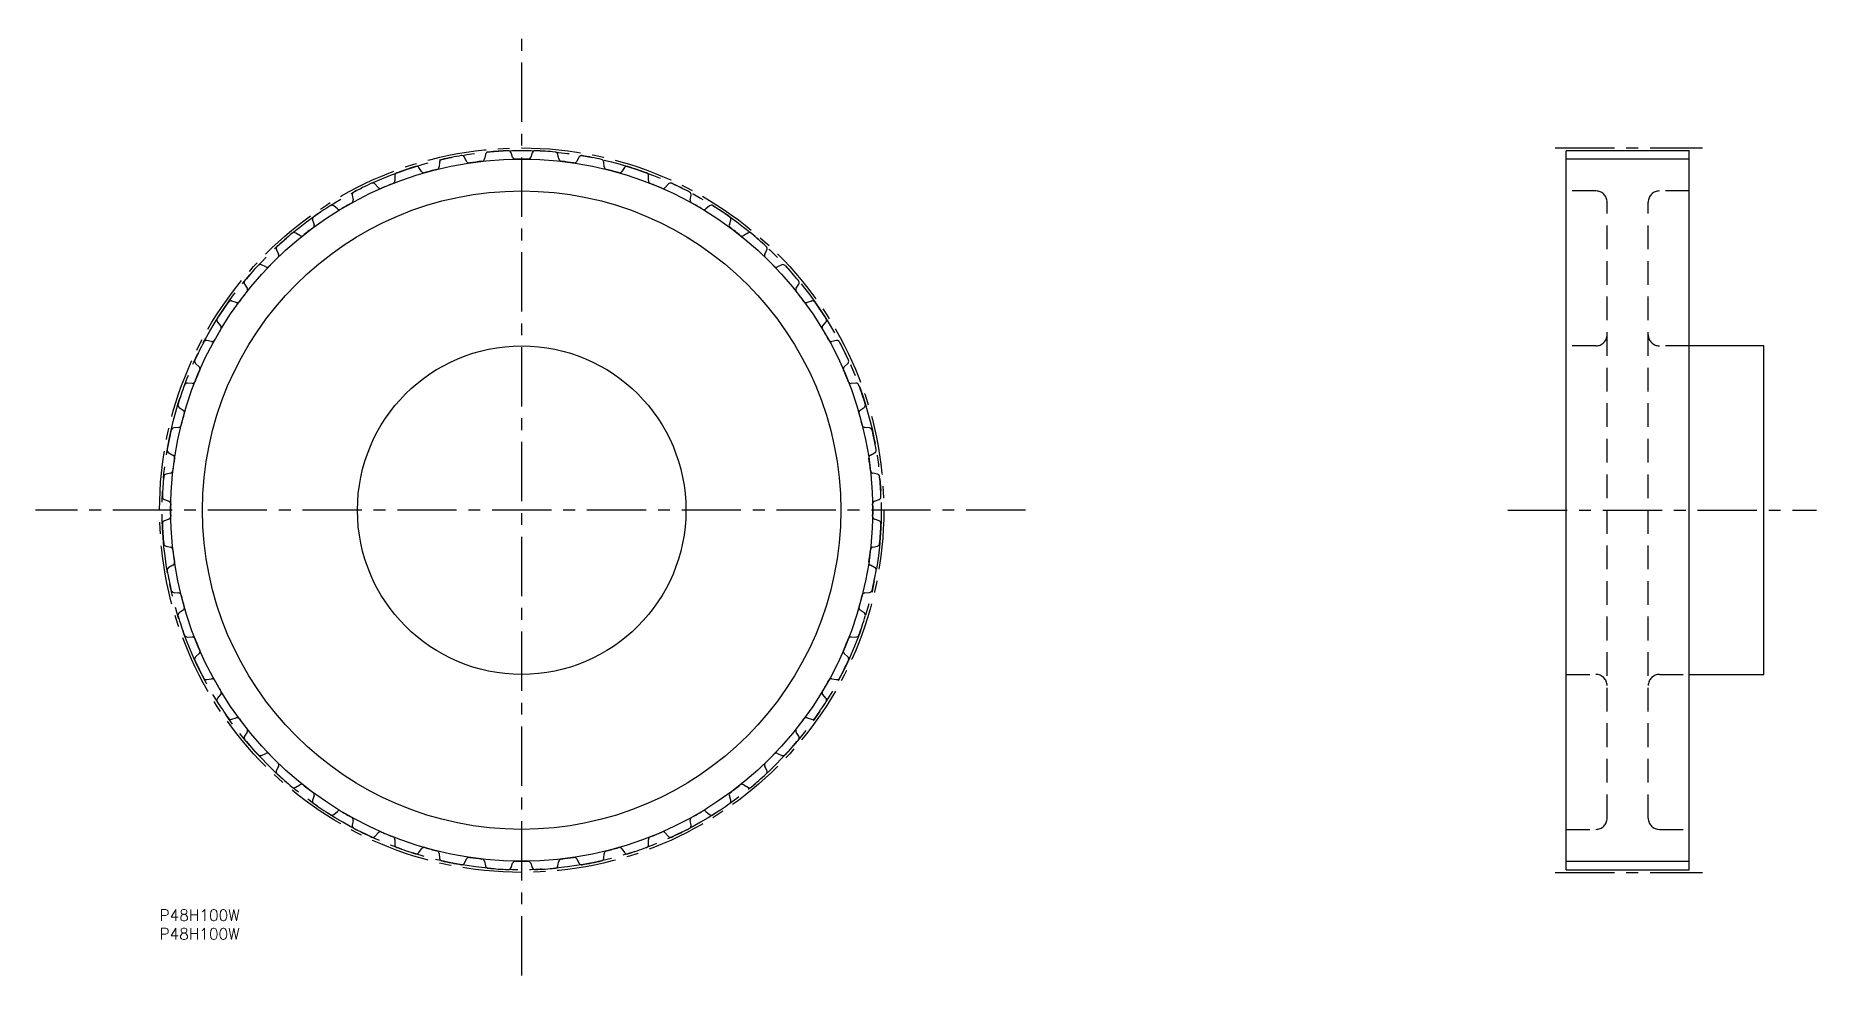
# Model space of a CAD drawing. Extents: x -33 to 444, y -18 to 234.
import ezdxf

# ---------------------------------------------------------------- set-up
doc = ezdxf.new("R2010")
doc.units = 0
doc.header["$LTSCALE"] = 0.5
for name, pattern in [('CENTER', [50.8, 31.75, -6.35, 6.35, -6.35]), ('DASHED', [19.05, 12.7, -6.35]), ('PHANTOM', [63.5, 31.75, -6.35, 6.35, -6.35, 6.35, -6.35])]:
    doc.linetypes.add(name, pattern=pattern)
for name, color, linetype in [('MSM_CENTER', 1, 'CENTER'), ('MSM_CONTINUOUS', 7, 'CONTINUOUS'), ('MSM_DASHED', 4, 'DASHED'), ('MSM_IMAGINARY', 6, 'PHANTOM'), ('MSM_NARROW', 5, 'CONTINUOUS'), ('MSM_PART_NUMBER', 7, 'CONTINUOUS')]:
    doc.layers.add(name, color=color, linetype=linetype)
doc.styles.get("Standard").update_dxf_attribs({"font": 'txt.shx', "height": 3, "bigfont": 'bigfont.shx'})

msp = doc.modelspace()

# ---------------------------------------------------------------- linework, layer by layer
at = {"layer": 'MSM_CENTER'}
for p, q in [((97.02, -17.59), (97.02, 234.12)), ((373.93, 204.04), (413.43, 204.04)), ((231.98, 107.02), (-33.21, 107.02)), ((361.27, 107.02), (443.9, 107.02)), ((373.93, 10), (413.43, 10))]:
    msp.add_line(p, q, dxfattribs=at)
msp.add_circle((97.02, 107.02), 97.02, dxfattribs=at)
at = {"layer": 'MSM_CONTINUOUS'}
for p, q in [((82.28, 200.45), (81.7, 201.57)), ((87.35, 202.31), (87.08, 201.08)), ((94.6, 201.58), (94.17, 202.76)), ((99.87, 202.76), (99.44, 201.58)), ((106.96, 201.08), (106.69, 202.31)), ((112.34, 201.57), (111.76, 200.45)), ((376.83, 203.36), (409.83, 203.36)), ((376.83, 10.69), (376.83, 203.29)), ((409.83, 10.69), (409.83, 203.36)), ((63.02, 196.56), (63.07, 195.31)), ((70.21, 197.73), (69.49, 198.76)), ((75, 200.24), (74.89, 198.98)), ((119.15, 198.98), (119.04, 200.24)), ((124.55, 198.76), (123.83, 197.73)), ((130.97, 195.31), (131.02, 196.56)), ((51.62, 191.36), (51.84, 190.12)), ((58.6, 193.45), (57.75, 194.38)), ((136.29, 194.38), (135.44, 193.45)), ((142.2, 190.12), (142.42, 191.36)), ((47.65, 187.7), (46.68, 188.51)), ((147.36, 188.51), (146.39, 187.7)), ((41, 184.71), (41.38, 183.51)), ((152.66, 183.51), (153.04, 184.71)), ((31.34, 176.74), (31.87, 175.59)), ((37.54, 180.56), (36.47, 181.24)), ((157.57, 181.24), (156.5, 180.56)), ((162.17, 175.59), (162.7, 176.74)), ((28.45, 172.17), (27.3, 172.7)), ((166.74, 172.7), (165.59, 172.17)), ((22.8, 167.57), (23.48, 166.5)), ((170.56, 166.5), (171.24, 167.57)), ((20.53, 162.66), (19.33, 163.04)), ((174.71, 163.04), (173.51, 162.66)), ((15.53, 157.36), (16.34, 156.39)), ((177.7, 156.39), (178.51, 157.36)), ((13.92, 152.2), (12.68, 152.42)), ((181.36, 152.42), (180.12, 152.2)), ((429.83, 151.02), (409.83, 151.02)), ((429.83, 63.02), (429.83, 151.02)), ((9.66, 146.29), (10.59, 145.44)), ((183.45, 145.44), (184.38, 146.29)), ((8.73, 140.97), (7.48, 141.02)), ((186.56, 141.02), (185.31, 140.97)), ((5.28, 134.55), (6.31, 133.83)), ((187.73, 133.83), (188.76, 134.55)), ((5.06, 129.15), (3.8, 129.04)), ((190.24, 129.04), (188.98, 129.15)), ((2.47, 122.34), (3.59, 121.76)), ((190.45, 121.76), (191.57, 122.34)), ((2.96, 116.96), (1.73, 116.69)), ((192.31, 116.69), (191.08, 116.96)), ((1.28, 109.87), (2.46, 109.44)), ((191.58, 109.44), (192.76, 109.87)), ((2.46, 104.6), (1.28, 104.17)), ((192.76, 104.17), (191.58, 104.6)), ((1.73, 97.35), (2.96, 97.08)), ((191.08, 97.08), (192.31, 97.35)), ((3.59, 92.28), (2.47, 91.7)), ((191.57, 91.7), (190.45, 92.28)), ((3.8, 85), (5.06, 84.89)), ((188.98, 84.89), (190.24, 85)), ((6.31, 80.21), (5.28, 79.49)), ((188.76, 79.49), (187.73, 80.21)), ((7.48, 73.02), (8.73, 73.07)), ((185.31, 73.07), (186.56, 73.02)), ((10.59, 68.6), (9.66, 67.75)), ((184.38, 67.75), (183.45, 68.6)), ((409.83, 63.02), (429.83, 63.02)), ((12.68, 61.62), (13.92, 61.84)), ((16.34, 57.65), (15.53, 56.68)), ((178.51, 56.68), (177.7, 57.65)), ((180.12, 61.84), (181.36, 61.62)), ((19.33, 51), (20.53, 51.38)), ((173.51, 51.38), (174.71, 51)), ((23.48, 47.54), (22.8, 46.47)), ((171.24, 46.47), (170.56, 47.54)), ((27.3, 41.34), (28.45, 41.87)), ((31.87, 38.45), (31.34, 37.3)), ((162.7, 37.3), (162.17, 38.45)), ((165.59, 41.87), (166.74, 41.34)), ((36.47, 32.8), (37.54, 33.48)), ((156.5, 33.48), (157.57, 32.8)), ((41.38, 30.53), (41, 29.33)), ((153.04, 29.33), (152.66, 30.53)), ((46.68, 25.53), (47.65, 26.34)), ((51.84, 23.92), (51.62, 22.68)), ((142.42, 22.68), (142.2, 23.92)), ((146.39, 26.34), (147.36, 25.53)), ((57.75, 19.66), (58.6, 20.59)), ((135.44, 20.59), (136.29, 19.66)), ((63.07, 18.73), (63.02, 17.48)), ((69.49, 15.28), (70.21, 16.31)), ((74.89, 15.06), (75, 13.8)), ((119.04, 13.8), (119.15, 15.06)), ((123.83, 16.31), (124.55, 15.28)), ((131.02, 17.48), (130.97, 18.73)), ((81.7, 12.47), (82.28, 13.59)), ((87.08, 12.96), (87.35, 11.73)), ((94.17, 11.28), (94.6, 12.46)), ((99.44, 12.46), (99.87, 11.28)), ((106.69, 11.73), (106.96, 12.96)), ((111.76, 13.59), (112.34, 12.47)), ((376.83, 10.69), (409.83, 10.69))]:
    msp.add_line(p, q, dxfattribs=at)
for radius in [85.5, 44]:
    msp.add_circle((97.02, 107.02), radius, dxfattribs=at)
for centre, radius, start, end in [((75.79, 200.17), 0.8, 102.8383, 175), ((97.02, 107.02), 96.34, 99.6617, 102.8383), ((80.99, 201.2), 0.8, 27.5, 99.6617), ((82.99, 200.82), 0.8, 207.5, 278.5083), ((97.02, 107.02), 94.05, 96.4917, 98.5083), ((86.3, 201.26), 0.8, 276.4916, 347.5), ((88.13, 202.14), 0.8, 95.3383, 167.5), ((97.02, 107.02), 96.34, 92.1617, 95.3383), ((93.42, 202.49), 0.8, 20, 92.1617), ((95.35, 201.85), 0.8, 200, 271.0083), ((97.02, 107.02), 94.05, 88.9917, 91.0083), ((98.69, 201.85), 0.8, 268.9916, 340), ((100.62, 202.49), 0.8, 87.8383, 160), ((97.02, 107.02), 96.33, 84.6617, 87.8383), ((105.91, 202.14), 0.8, 12.5, 84.6617), ((107.74, 201.26), 0.8, 192.5, 263.5083), ((97.02, 107.02), 94.05, 81.4917, 83.5083), ((111.05, 200.82), 0.8, 261.4916, 332.5), ((113.05, 201.2), 0.8, 80.3383, 152.5), ((97.02, 107.02), 96.33, 77.1617, 80.3383), ((118.25, 200.17), 0.8, 5, 77.1617), ((63.82, 196.6), 0.8, 110.3383, 182.5), ((97.02, 107.02), 96.34, 107.1617, 110.3383), ((68.83, 198.3), 0.8, 35, 107.1617), ((70.86, 198.19), 0.8, 215, 286.0083), ((97.02, 107.02), 94.05, 103.9917, 106.0083), ((74.09, 199.05), 0.8, 283.9916, 355), ((119.95, 199.05), 0.8, 185, 256.0083), ((97.02, 107.02), 94.05, 73.9917, 76.0083), ((123.18, 198.19), 0.8, 253.9916, 325), ((125.21, 198.3), 0.8, 72.8383, 145), ((97.02, 107.02), 96.33, 69.6617, 72.8383), ((130.22, 196.6), 0.8, 357.5, 69.6617), ((52.41, 191.5), 0.8, 117.8383, 190), ((97.02, 107.02), 96.34, 114.6617, 117.8383), ((57.16, 193.84), 0.8, 42.5, 114.6617), ((59.19, 193.99), 0.8, 222.5, 293.5083), ((97.02, 107.02), 94.05, 111.4917, 113.5083), ((62.27, 195.27), 0.8, 291.4916, 2.5), ((131.77, 195.27), 0.8, 177.5, 248.5083), ((97.02, 107.02), 94.05, 66.4917, 68.5083), ((134.85, 193.99), 0.8, 246.4916, 317.5), ((136.88, 193.84), 0.8, 65.3383, 137.5), ((97.02, 107.02), 96.33, 62.1617, 65.3383), ((141.63, 191.5), 0.8, 350, 62.1617), ((97.02, 107.02), 96.34, 122.1617, 125.3383), ((46.17, 187.9), 0.8, 50, 122.1617), ((48.16, 188.31), 0.8, 230, 301.0083), ((97.02, 107.02), 94.05, 118.9917, 121.0083), ((51.05, 189.98), 0.8, 298.9916, 10), ((142.99, 189.98), 0.8, 170, 241.0083), ((97.02, 107.02), 94.05, 58.9917, 61.0083), ((145.88, 188.31), 0.8, 238.9916, 310), ((147.87, 187.9), 0.8, 57.8383, 130), ((97.02, 107.02), 96.34, 54.6617, 57.8383), ((36.04, 180.57), 0.8, 57.5, 129.6617), ((97.02, 107.02), 94.05, 126.4917, 128.5083), ((41.76, 184.95), 0.8, 125.3383, 197.5), ((40.62, 183.27), 0.8, 306.4916, 17.5), ((153.42, 183.27), 0.8, 162.5, 233.5083), ((152.28, 184.95), 0.8, 342.5, 54.6617), ((97.02, 107.02), 94.05, 51.4917, 53.5083), ((158, 180.57), 0.8, 50.3383, 122.5), ((32.06, 177.07), 0.8, 132.8383, 205), ((97.02, 107.02), 96.34, 129.6617, 132.8383), ((37.97, 181.24), 0.8, 237.5, 308.5083), ((156.07, 181.24), 0.8, 231.4916, 302.5), ((97.02, 107.02), 96.34, 47.1617, 50.3383), ((161.98, 177.07), 0.8, 335, 47.1617), ((97.02, 107.02), 96.34, 137.1617, 140.3383), ((26.97, 171.98), 0.8, 65, 137.1617), ((28.78, 172.89), 0.8, 245, 316.0083), ((97.02, 107.02), 94.05, 133.9917, 136.0083), ((31.15, 175.26), 0.8, 313.9916, 25), ((162.89, 175.26), 0.8, 155, 226.0083), ((97.02, 107.02), 94.05, 43.9917, 46.0083), ((165.26, 172.89), 0.8, 223.9916, 295), ((167.07, 171.98), 0.8, 42.8383, 115), ((97.02, 107.02), 96.34, 39.6617, 42.8383), ((23.47, 168), 0.8, 140.3383, 212.5), ((170.57, 168), 0.8, 327.5, 39.6617), ((97.02, 107.02), 96.34, 144.6617, 147.8383), ((19.09, 162.28), 0.8, 72.5, 144.6617), ((20.77, 163.42), 0.8, 252.5, 323.5083), ((97.02, 107.02), 94.05, 141.4917, 143.5083), ((22.8, 166.07), 0.8, 321.4916, 32.5), ((171.24, 166.07), 0.8, 147.5, 218.5083), ((97.02, 107.02), 94.05, 36.4917, 38.5083), ((173.27, 163.42), 0.8, 216.4916, 287.5), ((174.95, 162.28), 0.8, 35.3383, 107.5), ((97.02, 107.02), 96.34, 32.1617, 35.3383), ((16.14, 157.87), 0.8, 147.8383, 220), ((177.9, 157.87), 0.8, 320, 32.1617), ((97.02, 107.02), 94.05, 148.9917, 151.0083), ((15.73, 155.88), 0.8, 328.9916, 40), ((178.31, 155.88), 0.8, 140, 211.0083), ((97.02, 107.02), 94.05, 28.9917, 31.0083), ((97.02, 107.02), 96.34, 152.1617, 155.3383), ((12.54, 151.63), 0.8, 80, 152.1617), ((14.06, 152.99), 0.8, 260, 331.0083), ((179.98, 152.99), 0.8, 208.9916, 280), ((181.5, 151.63), 0.8, 27.8383, 100), ((97.02, 107.02), 96.33, 24.6617, 27.8383), ((10.2, 146.88), 0.8, 155.3383, 227.5), ((97.02, 107.02), 94.05, 156.4917, 158.5083), ((10.05, 144.85), 0.8, 336.4916, 47.5), ((183.99, 144.85), 0.8, 132.5, 203.5083), ((97.02, 107.02), 94.05, 21.4917, 23.5083), ((183.84, 146.88), 0.8, 312.5, 24.6617), ((97.02, 107.02), 96.34, 159.6617, 162.8383), ((7.44, 140.22), 0.8, 87.5, 159.6617), ((8.77, 141.77), 0.8, 267.5, 338.5083), ((185.27, 141.77), 0.8, 201.4916, 272.5), ((186.6, 140.22), 0.8, 20.3383, 92.5), ((97.02, 107.02), 96.34, 17.1617, 20.3383), ((5.74, 135.21), 0.8, 162.8383, 235), ((5.85, 133.18), 0.8, 343.9916, 55), ((188.19, 133.18), 0.8, 125, 196.0083), ((188.3, 135.21), 0.8, 305, 17.1617), ((3.87, 128.25), 0.8, 95, 167.1617), ((4.99, 129.95), 0.8, 275, 346.0083), ((97.02, 107.02), 94.05, 163.9917, 166.0083), ((97.02, 107.02), 94.05, 13.9917, 16.0083), ((189.05, 129.95), 0.8, 193.9916, 265), ((190.17, 128.25), 0.8, 12.8383, 85), ((97.02, 107.02), 96.34, 167.1617, 170.3383), ((97.02, 107.02), 96.33, 9.6617, 12.8383), ((2.84, 123.05), 0.8, 170.3383, 242.5), ((97.02, 107.02), 94.05, 171.4917, 173.5083), ((3.22, 121.05), 0.8, 351.4916, 62.5), ((190.82, 121.05), 0.8, 117.5, 188.5083), ((97.02, 107.02), 94.05, 6.4917, 8.5083), ((191.2, 123.05), 0.8, 297.5, 9.6617), ((97.02, 107.02), 96.33, 174.6617, 177.8383), ((1.9, 115.91), 0.8, 102.5, 174.6617), ((2.78, 117.74), 0.8, 282.5, 353.5083), ((191.26, 117.74), 0.8, 186.4916, 257.5), ((192.14, 115.91), 0.8, 5.3383, 77.5), ((97.02, 107.02), 96.33, 2.1617, 5.3383), ((1.55, 110.62), 0.8, 177.8383, 250), ((192.49, 110.62), 0.8, 290, 2.1617), ((2.19, 108.69), 0.8, 358.9916, 70), ((2.19, 105.35), 0.8, 290, 1.0083), ((97.02, 107.02), 94.05, 178.9917, 181.0083), ((191.85, 108.69), 0.8, 110, 181.0083), ((97.02, 107.02), 94.05, 358.9917, 1.0083), ((191.85, 105.35), 0.8, 178.9916, 250), ((1.55, 103.42), 0.8, 110, 182.1617), ((97.02, 107.02), 96.33, 182.1617, 185.3383), ((192.49, 103.42), 0.8, 357.8383, 70), ((97.02, 107.02), 96.33, 354.6617, 357.8383), ((1.9, 98.13), 0.8, 185.3383, 257.5), ((2.78, 96.3), 0.8, 6.4916, 77.5), ((97.02, 107.02), 94.05, 186.4917, 188.5083), ((97.02, 107.02), 94.05, 351.4917, 353.5083), ((191.26, 96.3), 0.8, 102.5, 173.5083), ((192.14, 98.13), 0.8, 282.5, 354.6617), ((2.84, 90.99), 0.8, 117.5, 189.6617), ((97.02, 107.02), 96.34, 189.6617, 192.8383), ((3.22, 92.99), 0.8, 297.5, 8.5083), ((190.82, 92.99), 0.8, 171.4916, 242.5), ((97.02, 107.02), 96.33, 347.1617, 350.3383), ((191.2, 90.99), 0.8, 350.3383, 62.5), ((3.87, 85.79), 0.8, 192.8383, 265), ((4.99, 84.09), 0.8, 13.9916, 85), ((97.02, 107.02), 94.05, 193.9917, 196.0083), ((97.02, 107.02), 94.05, 343.9917, 346.0083), ((189.05, 84.09), 0.8, 95, 166.0083), ((190.17, 85.79), 0.8, 275, 347.1617), ((5.74, 78.83), 0.8, 125, 197.1617), ((97.02, 107.02), 96.34, 197.1617, 200.3383), ((5.85, 80.86), 0.8, 305, 16.0083), ((97.02, 107.02), 96.34, 339.6617, 342.8383), ((188.19, 80.86), 0.8, 163.9916, 235), ((188.3, 78.83), 0.8, 342.8383, 55), ((7.44, 73.82), 0.8, 200.3383, 272.5), ((8.77, 72.27), 0.8, 21.4916, 92.5), ((97.02, 107.02), 94.05, 201.4917, 203.5083), ((97.02, 107.02), 94.05, 336.4917, 338.5083), ((185.27, 72.27), 0.8, 87.5, 158.5083), ((186.6, 73.82), 0.8, 267.5, 339.6617), ((10.2, 67.16), 0.8, 132.5, 204.6617), ((97.02, 107.02), 96.34, 204.6617, 207.8383), ((10.05, 69.19), 0.8, 312.5, 23.5083), ((97.02, 107.02), 96.34, 332.1617, 335.3383), ((183.99, 69.19), 0.8, 156.4916, 227.5), ((183.84, 67.16), 0.8, 335.3383, 47.5), ((12.54, 62.41), 0.8, 207.8383, 280), ((181.5, 62.41), 0.8, 260, 332.1617), ((14.06, 61.05), 0.8, 28.9916, 100), ((97.02, 107.02), 94.05, 208.9917, 211.0083), ((15.73, 58.16), 0.8, 320, 31.0083), ((178.31, 58.16), 0.8, 148.9916, 220), ((97.02, 107.02), 94.05, 328.9917, 331.0083), ((179.98, 61.05), 0.8, 80, 151.0083), ((16.14, 56.17), 0.8, 140, 212.1617), ((97.02, 107.02), 96.34, 212.1617, 215.3383), ((97.02, 107.02), 96.34, 324.6617, 327.8383), ((177.9, 56.17), 0.8, 327.8383, 40), ((19.09, 51.76), 0.8, 215.3383, 287.5), ((20.77, 50.62), 0.8, 36.4916, 107.5), ((97.02, 107.02), 94.05, 216.4917, 218.5083), ((22.8, 47.97), 0.8, 327.5, 38.5083), ((171.24, 47.97), 0.8, 141.4916, 212.5), ((97.02, 107.02), 94.05, 321.4917, 323.5083), ((173.27, 50.62), 0.8, 72.5, 143.5083), ((174.95, 51.76), 0.8, 252.5, 324.6617), ((23.47, 46.04), 0.8, 147.5, 219.6617), ((97.02, 107.02), 96.34, 219.6617, 222.8383), ((97.02, 107.02), 96.34, 317.1617, 320.3383), ((170.57, 46.04), 0.8, 320.3383, 32.5), ((26.97, 42.06), 0.8, 222.8383, 295), ((28.78, 41.15), 0.8, 43.9916, 115), ((97.02, 107.02), 94.05, 223.9917, 226.0083), ((31.15, 38.78), 0.8, 335, 46.0083), ((162.89, 38.78), 0.8, 133.9916, 205), ((97.02, 107.02), 94.05, 313.9917, 316.0083), ((165.26, 41.15), 0.8, 65, 136.0083), ((167.07, 42.06), 0.8, 245, 317.1617), ((32.06, 36.97), 0.8, 155, 227.1617), ((97.02, 107.02), 96.34, 227.1617, 230.3383), ((37.97, 32.8), 0.8, 51.4916, 122.5), ((97.02, 107.02), 94.05, 231.4917, 233.5083), ((97.02, 107.02), 94.05, 306.4917, 308.5083), ((156.07, 32.8), 0.8, 57.5, 128.5083), ((97.02, 107.02), 96.34, 309.6617, 312.8383), ((161.98, 36.97), 0.8, 312.8383, 25), ((36.04, 33.47), 0.8, 230.3383, 302.5), ((41.76, 29.09), 0.8, 162.5, 234.6617), ((40.62, 30.77), 0.8, 342.5, 53.5083), ((153.42, 30.77), 0.8, 126.4916, 197.5), ((152.28, 29.09), 0.8, 305.3383, 17.5), ((158, 33.47), 0.8, 237.5, 309.6617), ((97.02, 107.02), 96.34, 234.6617, 237.8383), ((46.17, 26.14), 0.8, 237.8383, 310), ((48.16, 25.73), 0.8, 58.9916, 130), ((97.02, 107.02), 94.05, 238.9917, 241.0083), ((51.05, 24.06), 0.8, 350, 61.0083), ((142.99, 24.06), 0.8, 118.9916, 190), ((97.02, 107.02), 94.05, 298.9917, 301.0083), ((145.88, 25.73), 0.8, 50, 121.0083), ((147.87, 26.14), 0.8, 230, 302.1617), ((97.02, 107.02), 96.34, 302.1617, 305.3383), ((52.41, 22.54), 0.8, 170, 242.1617), ((97.02, 107.02), 96.34, 242.1617, 245.3383), ((57.16, 20.2), 0.8, 245.3383, 317.5), ((59.19, 20.05), 0.8, 66.4916, 137.5), ((97.02, 107.02), 94.05, 246.4917, 248.5083), ((62.27, 18.77), 0.8, 357.5, 68.5083), ((131.77, 18.77), 0.8, 111.4916, 182.5), ((97.02, 107.02), 94.05, 291.4917, 293.5083), ((134.85, 20.05), 0.8, 42.5, 113.5083), ((136.88, 20.2), 0.8, 222.5, 294.6617), ((97.02, 107.02), 96.34, 294.6617, 297.8383), ((141.63, 22.54), 0.8, 297.8383, 10), ((63.82, 17.44), 0.8, 177.5, 249.6617), ((97.02, 107.02), 96.34, 249.6617, 252.8383), ((68.83, 15.74), 0.8, 252.8383, 325), ((70.86, 15.85), 0.8, 73.9916, 145), ((97.02, 107.02), 94.05, 253.9917, 256.0083), ((74.09, 14.99), 0.8, 5, 76.0083), ((119.95, 14.99), 0.8, 103.9916, 175), ((97.02, 107.02), 94.05, 283.9917, 286.0083), ((123.18, 15.85), 0.8, 35, 106.0083), ((125.21, 15.74), 0.8, 215, 287.1617), ((97.02, 107.02), 96.34, 287.1617, 290.3383), ((130.22, 17.44), 0.8, 290.3383, 2.5), ((75.79, 13.87), 0.8, 185, 257.1617), ((97.02, 107.02), 96.33, 257.1617, 260.3383), ((80.99, 12.84), 0.8, 260.3383, 332.5), ((82.99, 13.22), 0.8, 81.4916, 152.5), ((97.02, 107.02), 94.05, 261.4917, 263.5083), ((86.3, 12.78), 0.8, 12.5, 83.5083), ((88.13, 11.9), 0.8, 192.5, 264.6617), ((97.02, 107.02), 96.33, 264.6617, 267.8383), ((93.42, 11.55), 0.8, 267.8383, 340), ((95.35, 12.19), 0.8, 88.9916, 160), ((97.02, 107.02), 94.05, 268.9917, 271.0083), ((98.69, 12.19), 0.8, 20, 91.0083), ((100.62, 11.55), 0.8, 200, 272.1617), ((97.02, 107.02), 96.33, 272.1617, 275.3383), ((105.91, 11.9), 0.8, 275.3383, 347.5), ((107.74, 12.78), 0.8, 96.4916, 167.5), ((97.02, 107.02), 94.05, 276.4917, 278.5083), ((111.05, 13.22), 0.8, 27.5, 98.5083), ((113.05, 12.84), 0.8, 207.5, 279.6617), ((97.02, 107.02), 96.33, 279.6617, 282.8383), ((118.25, 13.87), 0.8, 282.8383, 355)]:
    msp.add_arc(centre, radius, start, end, dxfattribs=at)
at = {"layer": 'MSM_DASHED'}
for p, q in [((384.83, 192.52), (376.83, 192.52)), ((409.83, 192.52), (401.83, 192.52)), ((387.83, 24.52), (387.83, 189.52)), ((398.83, 24.52), (398.83, 189.52)), ((384.83, 151.02), (376.83, 151.02)), ((409.83, 151.02), (401.83, 151.02)), ((376.83, 63.02), (384.83, 63.02)), ((401.83, 63.02), (409.83, 63.02)), ((376.83, 21.52), (384.83, 21.52)), ((401.83, 21.52), (409.83, 21.52))]:
    msp.add_line(p, q, dxfattribs=at)
for centre, start, end in [((384.83, 189.52), 0, 90), ((401.83, 189.52), 90, 180), ((384.83, 154.02), 270, 0), ((401.83, 154.02), 180, 270), ((384.83, 60.02), 0, 90), ((401.83, 60.02), 90, 180), ((384.83, 24.52), 270, 0), ((401.83, 24.52), 180, 270)]:
    msp.add_arc(centre, 3, start, end, dxfattribs=at)
at = {"layer": 'MSM_IMAGINARY'}
msp.add_circle((97.02, 107.02), 96.33, dxfattribs=at)
at = {"layer": 'MSM_NARROW'}
for p, q in [((94.6, 201.58), (94.8, 201.04)), ((99.44, 201.58), (99.24, 201.04)), ((409.83, 201.06), (376.83, 201.06)), ((376.83, 12.98), (409.83, 12.98))]:
    msp.add_line(p, q, dxfattribs=at)
msp.add_circle((97.02, 107.02), 94.05, dxfattribs=at)

# ---------------------------------------------------------------- texts
at = {"layer": 'MSM_PART_NUMBER'}
for p in [(0, -2.99), (-0.01, -7.99)]:
    msp.add_text('P48H100W', height=3, dxfattribs=at).set_placement(p)

doc.saveas('drawing.dxf')
